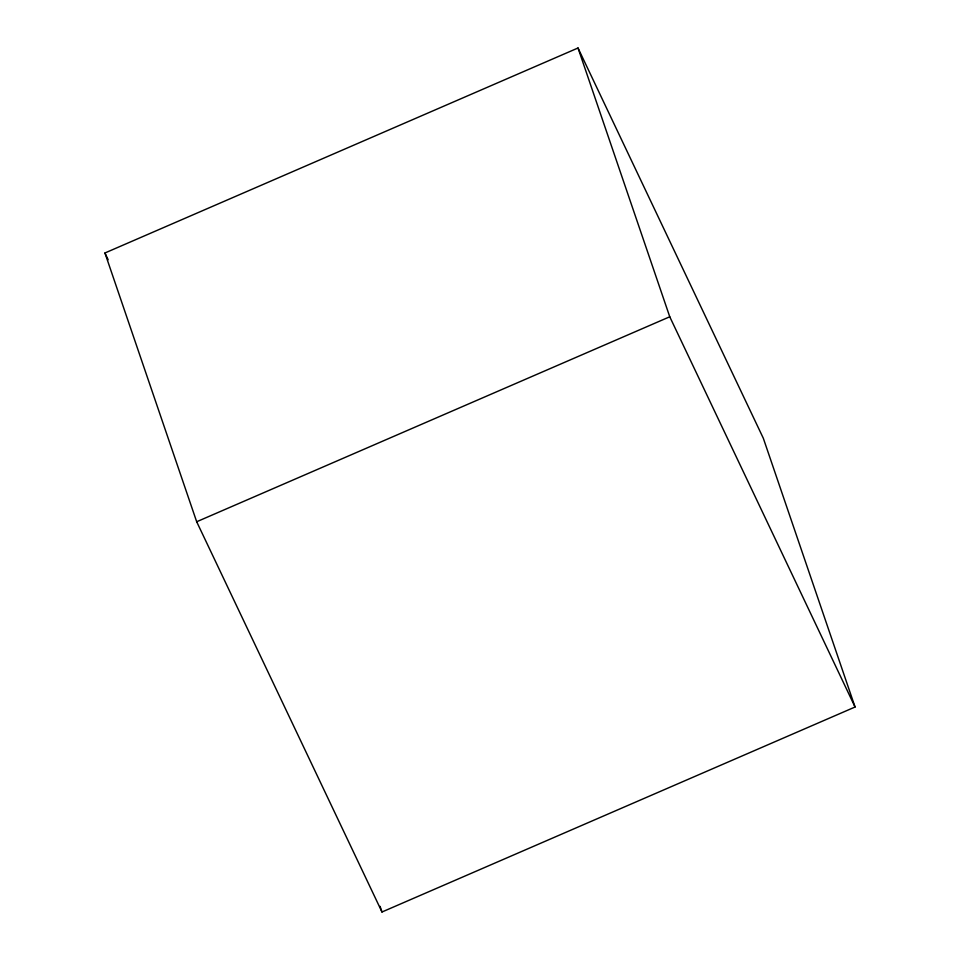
<?xml version="1.0" encoding="UTF-8"?>
<svg xmlns="http://www.w3.org/2000/svg" width="960" height="960" viewBox="0 0 960 960"><rect width="100%" height="100%" fill="white"/><g stroke="black" fill="none" stroke-linecap="round" stroke-linejoin="round"><path stroke-width="1.44" d="M104.94 252.984L578.016 48L763.32 438.252L855.06 707.016L381.984 912L196.68 521.748L104.94 252.984L108.156 259.728M196.68 521.748L669.756 316.776L578.016 48M669.756 316.776L855.06 707.016M380.052 906.336L381.984 912"/></g></svg>
